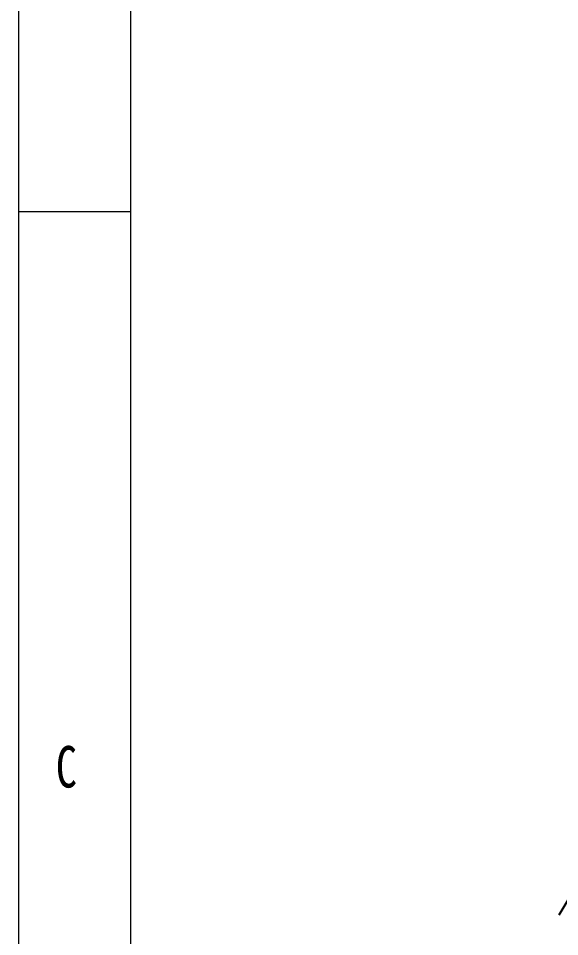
# Paper-space layout '시트2-ENG' of a CAD drawing. Header units: millimetres. Extents: x 5 to 415, y 5 to 292.
# Drawn here: x 5 to 29.13, y 166.17 to 207.11 of the extents above; entities that cross this region are included whole.
import ezdxf

# ---------------------------------------------------------------- set-up
doc = ezdxf.new("R2010")
doc.units = ezdxf.units.MM
doc.linetypes.add('CENTERX2', pattern=[20.32, 12.7, -2.54, 2.54, -2.54])
doc.layers.add('CENTER_LINE', color=7, linetype='CENTERX2')
doc.styles.add('SLDTEXTSTYLE3', font='TXT', dxfattribs={"width": 0.75})
doc.dimstyles.new('SLDDIMSTYLE7', dxfattribs={"dimtxt": 0.18, "dimasz": 3.302, "dimexe": 0, "dimexo": 0.0625, "dimgap": 0, "dimtad": 0, "dimtih": 1, "dimtoh": 1, "dimdec": 0, "dimrnd": 1e-09, "dimzin": 0, "dimdsep": 46, "dimtxsty": 'Standard', "dimsah": 1, "dimcen": 0.09, "dimadec": 0, "dimazin": 0, "dimtfac": 3.302, "dimtdec": 0, "dimtofl": 0, "dimtmove": 0, "dimatfit": 3, "dimfxl": 1, "dimfrac": 2, "dimtolj": 1, "dimtzin": 0, "dimarcsym": 0})

psp = doc.layouts.new('시트2-ENG')

# ---------------------------------------------------------------- linework, layer by layer
at = {"color": 7, "linetype": 'Continuous', "lineweight": 18}
for p, q in [((5, 292), (5, 5)), ((10, 287), (10, 10)), ((5, 198.5), (10, 198.5))]:
    psp.add_line(p, q, dxfattribs=at)

# ---------------------------------------------------------------- texts
at = {"color": 7, "linetype": 'Continuous', "lineweight": 0, "insert": (6.667, 174.668), "char_height": 1.852, "attachment_point": 1, "style": 'SLDTEXTSTYLE3'}
psp.add_mtext('C', dxfattribs=at)

# ---------------------------------------------------------------- leaders
at = {"layer": 'CENTER_LINE'}
psp.add_leader([(38.118, 182.44), (19.663, 151.094)], dimstyle='SLDDIMSTYLE7', dxfattribs=at)

doc.saveas('drawing.dxf')
